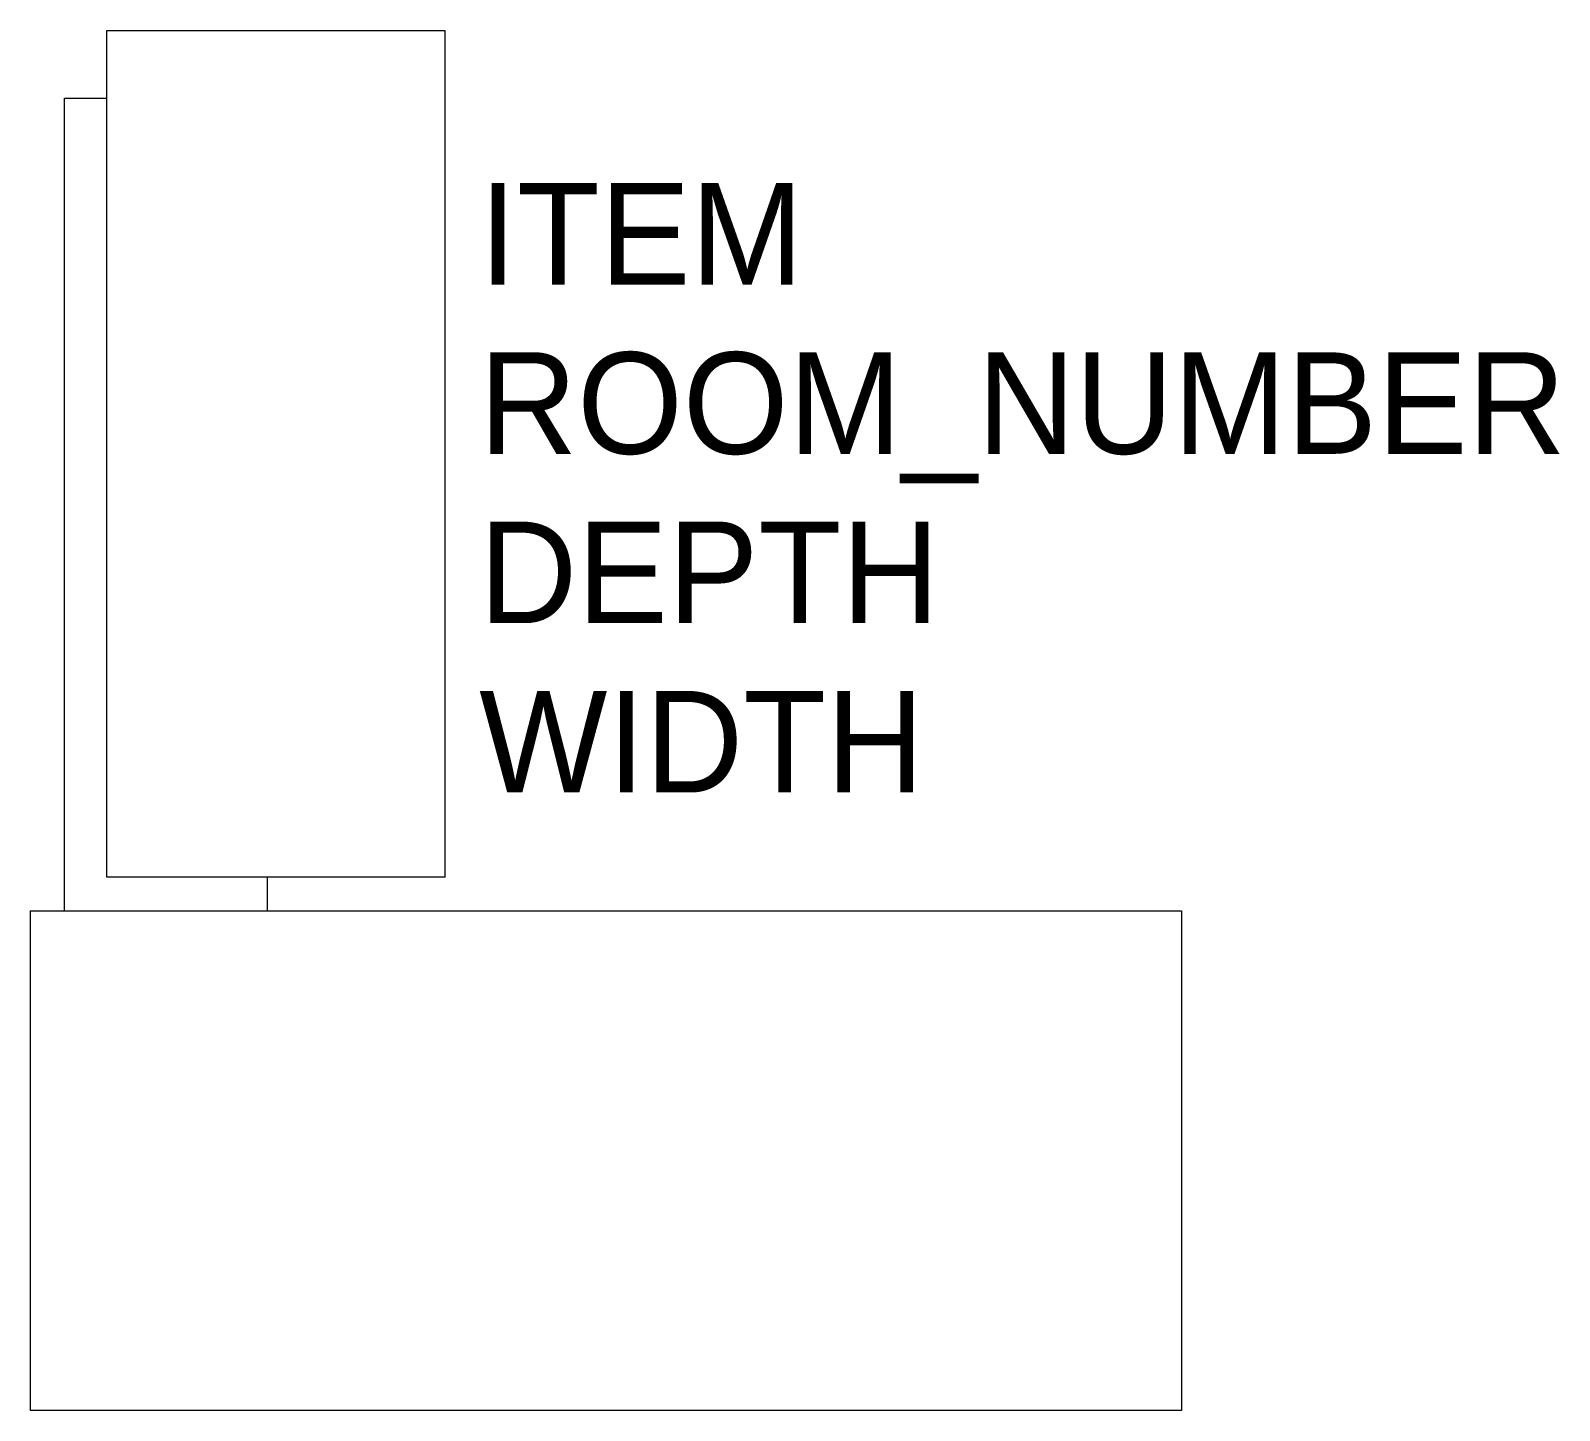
# Model space of a CAD drawing. Extents: x 0 to 2.29, y 0 to 2.07.
import ezdxf

# ---------------------------------------------------------------- set-up
doc = ezdxf.new("R2010")
doc.units = 0
doc.header["$LTSCALE"] = 48
doc.layers.get('0').update_dxf_attribs({"linetype": 'CONTINUOUS'})
doc.styles.add('ATT', font='TXT')

msp = doc.modelspace()

# ---------------------------------------------------------------- linework, layer by layer
at = {"color": 0, "linetype": 'BYBLOCK'}
for p, q in [((0.1143, 0.8001), (0.1143, 2.0701)), ((0.1143, 2.0701), (0.6223, 2.0701)), ((0.6223, 0.8001), (0.6223, 2.0701)), ((0.0508, 1.9685), (0.1143, 1.9685)), ((0.0508, 0.7493), (0.0508, 1.9685)), ((0.6223, 0.8001), (0.1143, 0.8001)), ((0.3556, 0.7493), (0.3556, 0.8001)), ((0, 0), (0, 0.7493)), ((0, 0.7493), (1.7272, 0.7493)), ((1.7272, 0.7493), (1.7272, 0)), ((1.7272, 0), (0, 0))]:
    msp.add_line(p, q, dxfattribs=at)

# ---------------------------------------------------------------- texts
at = {"color": 0, "linetype": 'BYBLOCK', "style": 'ATT'}
for tag, p, s, flags in [('ITEM', (0.6731, 1.6891), 'DRAFTING STATION 1', 3), ('ROOM_NUMBER', (0.6731, 1.4351), '', 1), ('DEPTH', (0.6731, 1.1811), '82', 3), ('WIDTH', (0.6731, 0.9271), '68', 3)]:
    msp.add_attdef(tag, p, s, height=0.1524, dxfattribs=dict(at, flags=flags))

doc.saveas('drawing.dxf')
